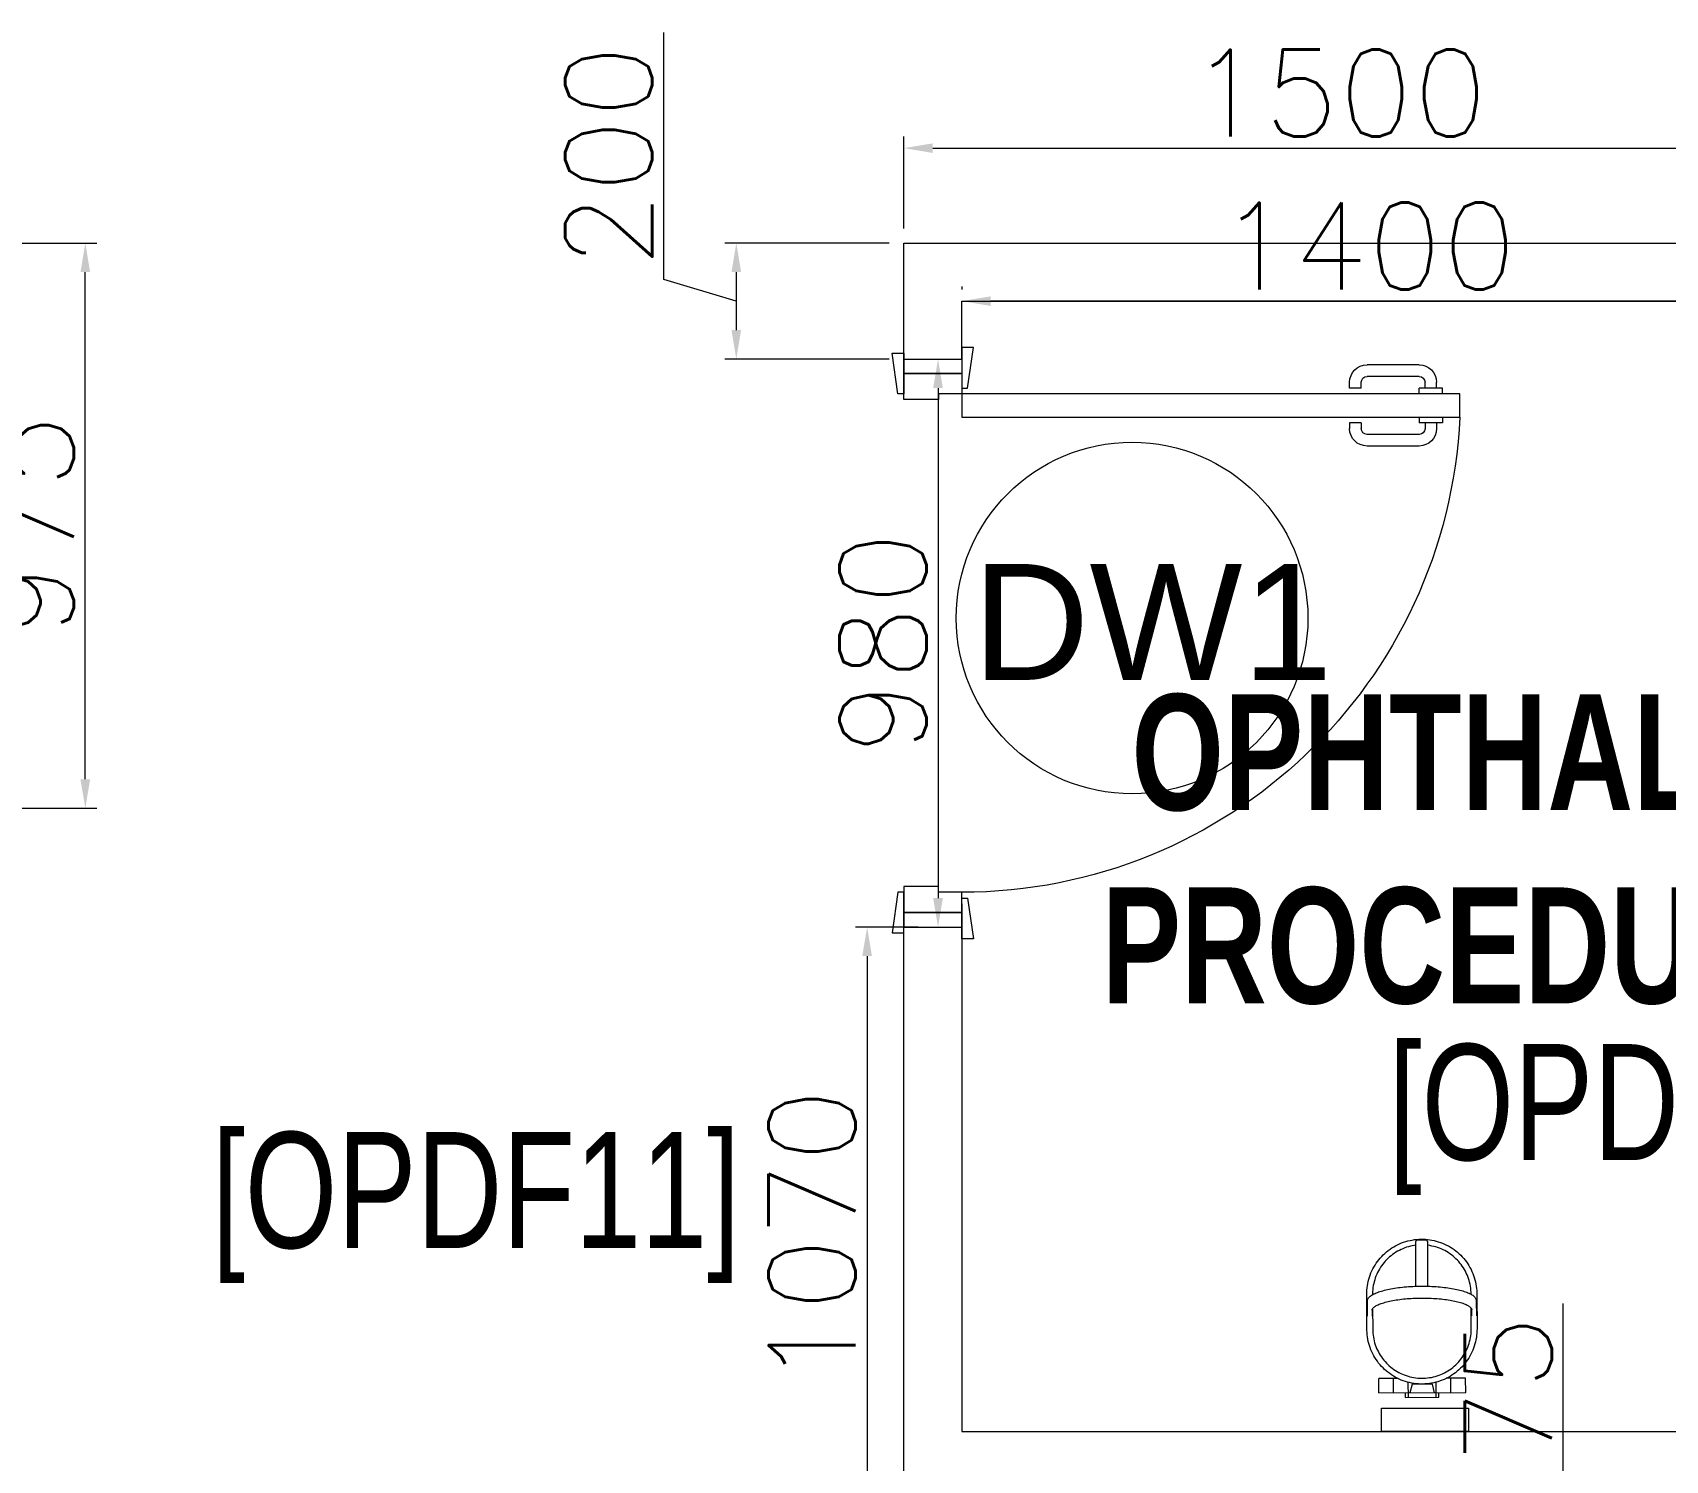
# Model space of a CAD drawing. Header units: millimetres. Extents: x -2143172 to 5255, y -610845 to 279739.
# Drawn here: x -1092660 to -1089843, y -586368 to -583905 of the extents above; entities that cross this region are included whole.
import ezdxf

# ---------------------------------------------------------------- set-up
doc = ezdxf.new("R2010")
doc.units = ezdxf.units.MM
doc.header["$LTSCALE"] = 30
doc.layers.get('0').update_dxf_attribs({"lineweight": 5})
doc.layers.get('Defpoints').update_dxf_attribs({"lineweight": 5})
for name, color, linetype, lineweight in [('72_EGR_BASE_TEXT', 7, 'Continuous', 5), ('dims.', 152, 'Continuous', 5), ('DTAG', 20, 'Continuous', 9), ('LOADING', 163, 'Continuous', 5), ('Walls', 32, 'Continuous', 5)]:
    doc.layers.add(name, color=color, linetype=linetype, lineweight=lineweight)
doc.layers.add('Wooden Joinery', color=7, linetype='Continuous', lineweight=5, true_color=0x521300)
doc.styles.add('SIMPLEX', font='SIMPLEX.shx', dxfattribs={"height": 150})
doc.styles.add('TTLB-A0-JeddahDP$0$swis721', font='swiss.ttf')
doc.styles.add('X3G_ENTITY_9EC9', font='swisscl.ttf', dxfattribs={"height": 0.2})
doc.styles.add('X3G_ENTITY_9F38', font='swisscl.ttf', dxfattribs={"height": 0.2})
doc.dimstyles.new('Buk', dxfattribs={"dimtxt": 150, "dimasz": 50, "dimexe": 20, "dimexo": 25, "dimgap": 20, "dimtad": 1, "dimdec": 0, "dimrnd": 5, "dimdsep": 46, "dimtxsty": 'SIMPLEX', "dimcen": 0, "dimdle": 20, "dimclrd": 256, "dimclre": 256, "dimclrt": 256, "dimadec": 0, "dimazin": 0, "dimtfac": 0.0075, "dimtdec": 0, "dimtmove": 1, "dimatfit": 2, "dimldrblk": 'ARCHTICK', "dimfxl": 1, "dimtolj": 1, "dimtzin": 0, "dimlwd": -1, "dimlwe": -1, "dimarcsym": 0})

# ---------------------------------------------------------------- blocks, each defined once
blk = doc.blocks.new('*D692')
at = {"layer": 'Defpoints', "color": 0, "transparency": 16777216}
for p in [(-1092957, -584268.1, 0.1), (-1092568.8, -584268.1), (-1092957, -585243.1, 0.1)]:
    blk.add_point(p, dxfattribs=at)
at = {"layer": 'dims.', "linetype": 'Continuous', "transparency": 16777216}
for p, q in [((-1092932, -584268.1), (-1092548.8, -584268.1)), ((-1092932, -585243.1), (-1092548.8, -585243.1))]:
    blk.add_line(p, q, dxfattribs=at)
at = {"layer": 'dims.', "transparency": 16777216}
blk.add_line((-1092568.8, -585193.1), (-1092568.8, -584318.1), dxfattribs=at)
for points in [[(-1092577.2, -584318.1), (-1092560.5, -584318.1), (-1092568.8, -584268.1)], [(-1092577.2, -585193.1), (-1092560.5, -585193.1), (-1092568.8, -585243.1)]]:
    blk.add_solid(points, dxfattribs=at)
at = {"layer": 'dims.', "transparency": 16777216, "insert": (-1092663.8, -584755.6), "char_height": 150, "attachment_point": 5, "rotation": 90, "style": 'SIMPLEX'}
blk.add_mtext('\\A1;975', dxfattribs=at)
blk = doc.blocks.new('_ArchTick')
at = {"color": 0, "linetype": 'ByBlock', "const_width": 0.15}
blk.add_lwpolyline([(-0.5, -0.5), (0.5, 0.5)], dxfattribs=at)
blk = doc.blocks.new('*D709')
at = {"layer": 'Defpoints', "color": 0, "transparency": 16777216}
for p in [(-1091157, -584268.1, 0.1), (-1091445.9, -584468.1), (-1091157, -584468.1, 0.1)]:
    blk.add_point(p, dxfattribs=at)
at = {"layer": 'dims.', "transparency": 16777216}
for p, q in [((-1091570.9, -584330.6), (-1091570.9, -583904.9)), ((-1091445.9, -584318.1), (-1091445.9, -584418.1)), ((-1091445.9, -584368.1), (-1091570.9, -584330.6))]:
    blk.add_line(p, q, dxfattribs=at)
at = {"layer": 'dims.', "linetype": 'Continuous', "transparency": 16777216}
for p, q in [((-1091182, -584268.1), (-1091465.9, -584268.1)), ((-1091182, -584468.1), (-1091465.9, -584468.1))]:
    blk.add_line(p, q, dxfattribs=at)
at = {"layer": 'dims.', "transparency": 16777216}
for points in [[(-1091454.2, -584318.1), (-1091437.6, -584318.1), (-1091445.9, -584268.1)], [(-1091454.2, -584418.1), (-1091437.6, -584418.1), (-1091445.9, -584468.1)]]:
    blk.add_solid(points, dxfattribs=at)
at = {"layer": 'dims.', "transparency": 16777216, "insert": (-1091665.9, -584117.8), "char_height": 150, "attachment_point": 5, "rotation": 90, "style": 'SIMPLEX'}
blk.add_mtext('\\A1;200', dxfattribs=at)
blk = doc.blocks.new('*D710')
at = {"layer": 'Defpoints', "color": 0, "transparency": 16777216}
for p in [(-1091107, -584468.1, 0.1), (-1091107, -585448.1, 0.1), (-1091097.9, -585448.1)]:
    blk.add_point(p, dxfattribs=at)
at = {"layer": 'dims.', "linetype": 'Continuous', "transparency": 16777216}
for p, q in [((-1091082, -584468.1), (-1091077.9, -584468.1)), ((-1091082, -585448.1), (-1091077.9, -585448.1))]:
    blk.add_line(p, q, dxfattribs=at)
at = {"layer": 'dims.', "transparency": 16777216}
blk.add_line((-1091097.9, -584518.1), (-1091097.9, -585398.1), dxfattribs=at)
for points in [[(-1091106.3, -584518.1), (-1091089.6, -584518.1), (-1091097.9, -584468.1)], [(-1091106.3, -585398.1), (-1091089.6, -585398.1), (-1091097.9, -585448.1)]]:
    blk.add_solid(points, dxfattribs=at)
at = {"layer": 'dims.', "transparency": 16777216, "insert": (-1091192.9, -584958.1), "char_height": 150, "attachment_point": 5, "rotation": 90, "style": 'SIMPLEX'}
blk.add_mtext('\\A1;980', dxfattribs=at)
blk = doc.blocks.new('*D246')
at = {"layer": 'Defpoints', "color": 0, "transparency": 16777216}
for p in [(-1091107, -585448.1, 0.1), (-1091220.2, -586518.1), (-1091107, -586518.1, 0.1)]:
    blk.add_point(p, dxfattribs=at)
at = {"layer": 'dims.', "linetype": 'Continuous', "transparency": 16777216}
for p, q in [((-1091132, -585448.1), (-1091240.2, -585448.1)), ((-1091132, -586518.1), (-1091240.2, -586518.1))]:
    blk.add_line(p, q, dxfattribs=at)
at = {"layer": 'dims.', "transparency": 16777216}
blk.add_line((-1091220.2, -585498.1), (-1091220.2, -586468.1), dxfattribs=at)
for points in [[(-1091228.6, -585498.1), (-1091211.9, -585498.1), (-1091220.2, -585448.1)], [(-1091228.6, -586468.1), (-1091211.9, -586468.1), (-1091220.2, -586518.1)]]:
    blk.add_solid(points, dxfattribs=at)
at = {"layer": 'dims.', "transparency": 16777216, "insert": (-1091315.2, -585983.1), "char_height": 150, "attachment_point": 5, "rotation": 90, "style": 'SIMPLEX'}
blk.add_mtext('\\A1;1070', dxfattribs=at)
blk = doc.blocks.new('*D248')
at = {"layer": 'Defpoints', "color": 0, "transparency": 16777216}
for p in [(-1091057, -586418.1, 0.1), (-1091057, -586793.1, 0.1), (-1090294.3, -586793.1)]:
    blk.add_point(p, dxfattribs=at)
at = {"layer": 'dims.', "transparency": 16777216}
for p, q in [((-1090019.3, -586523.1), (-1090019.3, -586097.4)), ((-1090294.3, -586468.1), (-1090294.3, -586743.1)), ((-1090294.3, -586605.6), (-1090019.3, -586523.1))]:
    blk.add_line(p, q, dxfattribs=at)
at = {"layer": 'dims.', "linetype": 'Continuous', "transparency": 16777216}
for p, q in [((-1091032, -586418.1), (-1090274.3, -586418.1)), ((-1091032, -586793.1), (-1090274.3, -586793.1))]:
    blk.add_line(p, q, dxfattribs=at)
at = {"layer": 'dims.', "transparency": 16777216}
for points in [[(-1090302.7, -586468.1), (-1090286, -586468.1), (-1090294.3, -586418.1)], [(-1090302.7, -586743.1), (-1090286, -586743.1), (-1090294.3, -586793.1)]]:
    blk.add_solid(points, dxfattribs=at)
at = {"layer": 'dims.', "transparency": 16777216, "insert": (-1090114.3, -586310.3), "char_height": 150, "attachment_point": 5, "rotation": 90, "style": 'SIMPLEX'}
blk.add_mtext('\\A1;375', dxfattribs=at)
blk = doc.blocks.new('*D258')
at = {"layer": 'Defpoints', "color": 0, "transparency": 16777216}
for p in [(-1091057, -584368.1, 0.1), (-1091057, -584368.1), (-1089657, -584368.1, 0.1)]:
    blk.add_point(p, dxfattribs=at)
at = {"layer": 'dims.', "linetype": 'Continuous', "transparency": 16777216}
for p, q in [((-1091057, -584343.1), (-1091057, -584348.1)), ((-1089657, -584393.1), (-1089657, -584388.1))]:
    blk.add_line(p, q, dxfattribs=at)
at = {"layer": 'dims.', "transparency": 16777216}
blk.add_line((-1089707, -584368.1), (-1091007, -584368.1), dxfattribs=at)
for points in [[(-1091007, -584359.8), (-1091007, -584376.5), (-1091057, -584368.1)], [(-1089707, -584359.8), (-1089707, -584376.5), (-1089657, -584368.1)]]:
    blk.add_solid(points, dxfattribs=at)
at = {"layer": 'dims.', "transparency": 16777216, "insert": (-1090357, -584273.1), "char_height": 150, "attachment_point": 5, "style": 'SIMPLEX'}
blk.add_mtext('\\A1;1400', dxfattribs=at)
blk = doc.blocks.new('*D259')
at = {"layer": 'Defpoints', "color": 0, "transparency": 16777216}
for p in [(-1089657, -584104.2), (-1091157, -584268.1, 0.1), (-1089657, -584268.1, 0.1)]:
    blk.add_point(p, dxfattribs=at)
at = {"layer": 'dims.', "linetype": 'Continuous', "transparency": 16777216}
for p, q in [((-1091157, -584243.1), (-1091157, -584084.2)), ((-1089657, -584243.1), (-1089657, -584084.2))]:
    blk.add_line(p, q, dxfattribs=at)
at = {"layer": 'dims.', "transparency": 16777216}
blk.add_line((-1091107, -584104.2), (-1089707, -584104.2), dxfattribs=at)
for points in [[(-1091107, -584095.9), (-1091107, -584112.5), (-1091157, -584104.2)], [(-1089707, -584095.9), (-1089707, -584112.5), (-1089657, -584104.2)]]:
    blk.add_solid(points, dxfattribs=at)
at = {"layer": 'dims.', "transparency": 16777216, "insert": (-1090407, -584009.2), "char_height": 150, "attachment_point": 5, "style": 'SIMPLEX'}
blk.add_mtext('\\A1;1500', dxfattribs=at)
blk = doc.blocks.new('A$C72370EFE')
at = {"layer": 'Wooden Joinery'}
for p, q in [((-0.01, -0.04), (-0.02, -0.04)), ((-0.01, -0.03), (-0.01, -0.07)), ((0, -0.03), (-0.01, -0.03)), ((0.04, -0.03), (0.05, -0.03)), ((0.05, -0.03), (0.05, -0.07)), ((0.05, -0.04), (0.06, -0.04)), ((-0.05, -0.07), (-0.05, -0.16)), ((-0.03, -0.07), (-0.03, -0.16)), ((-0.01, -0.06), (-0.02, -0.06)), ((0, -0.07), (-0.01, -0.07)), ((0.04, -0.07), (0.05, -0.07)), ((0.05, -0.06), (0.06, -0.06)), ((0.07, -0.07), (0.07, -0.16)), ((0.09, -0.07), (0.09, -0.16)), ((-0.01, -0.17), (-0.02, -0.17)), ((-0.01, -0.19), (-0.02, -0.19)), ((-0.01, -0.17), (-0.01, -0.19)), ((0.05, -0.17), (0.06, -0.17)), ((0.05, -0.17), (0.05, -0.19)), ((0.05, -0.19), (0.06, -0.19))]:
    blk.add_line(p, q, dxfattribs=at)
for centre, radius, start, end in [((-0.02, -0.07), 0.03, 90, 180), ((0.06, -0.07), 0.03, 0, 90), ((-0.02, -0.07), 0.01, 90, 180), ((0.06, -0.07), 0.01, 0, 90), ((-0.02, -0.16), 0.03, 180, 270), ((-0.02, -0.16), 0.01, 180, 270), ((0.06, -0.16), 0.01, 270, 0), ((0.06, -0.16), 0.03, 270, 0)]:
    blk.add_arc(centre, radius, start, end, dxfattribs=at)
blk = doc.blocks.new('A$C5DAD61B4')
at = {"layer": 'Wooden Joinery'}
for points in [[(80, 959.1), (80, 969.1), (10, 979.1), (10, 959.1)], [(940, 959.1), (940, 969.1), (1010, 979.1), (1010, 959.1)], [(70, 859.1), (70, 849.1), (0, 839.1), (0, 859.1)], [(120, 859.1), (120, 0), (80, 0), (80, 859.1)], [(950, 859.1), (950, 849.1), (1020, 839.1), (1020, 859.1)]]:
    blk.add_lwpolyline(points, close=True, dxfattribs=at)
for points in [[(45, 859.1), (45, 959.1), (20, 959.1), (20, 859.1), (45, 859.1)], [(45, 859.1), (80, 859.1), (80, 899.1), (90, 899.1), (90, 959.1), (45, 959.1), (45, 859.1)], [(975, 859.1), (940, 859.1), (940, 899.1), (930, 899.1), (930, 959.1), (975, 959.1), (975, 859.1)], [(975, 859.1), (975, 959.1), (1000, 959.1), (1000, 859.1), (975, 859.1)]]:
    blk.add_lwpolyline(points, dxfattribs=at)
blk.add_arc((80, 859.1), 860, 272.666, 0, dxfattribs=at)
at = {"layer": 'Wooden Joinery', "xscale": 999.9999999998854, "yscale": 999.9999999998854, "zscale": 999.9999999998854, "rotation": 180}
blk.add_blockref('A$C72370EFE', (120, 0), dxfattribs=at)
blk = doc.blocks.new('A$C164D1FF0')
at = {"layer": 'DTAG'}
blk.add_circle((0, 0), 303.3, dxfattribs=at)
at = {"layer": 'DTAG', "insert": (-275.2, 93.3), "char_height": 200, "width": 6547.939, "attachment_point": 1, "style": 'TTLB-A0-JeddahDP$0$swis721'}
blk.add_mtext('DW1', dxfattribs=at)
blk = doc.blocks.new('ME12818-P')
for p, q in [((-0.0262, 0.1712), (0.0316, 0.1712)), ((-0.0262, 0.1712), (-0.0262, 0.1635)), ((-0.0212, 0.1712), (-0.0212, 0.145)), ((0.0266, 0.1712), (0.0266, 0.145)), ((0.0316, 0.1712), (0.0316, 0.1635)), ((-0.0723, 0.1635), (0.0777, 0.1635)), ((-0.0723, 0.1635), (-0.0723, 0.1385)), ((-0.0468, 0.1635), (-0.0468, 0.1385)), ((-0.0148, 0.1485), (-0.0184, 0.1635)), ((0.0202, 0.1485), (-0.0148, 0.1485)), ((-0.0123, 0.1485), (-0.0123, 0.1471)), ((0.0177, 0.1471), (0.0177, 0.1485)), ((0.0238, 0.1635), (0.0202, 0.1485)), ((0.0521, 0.1635), (0.0521, 0.1385)), ((0.0777, 0.1635), (0.0777, 0.1385)), ((-0.0389, 0.1385), (-0.0723, 0.1385)), ((0.0777, 0.1385), (0.0442, 0.1385)), ((-0.0923, 0.0534), (-0.0923, -0.0066)), ((-0.0913, 0.0311), (-0.0913, 0.0053)), ((-0.0833, 0.0208), (-0.0833, 0.0311)), ((-0.0823, 0.018), (-0.0823, 0.0534)), ((0.0877, 0.0534), (0.0877, 0.018)), ((0.0887, 0.0311), (0.0887, 0.0208)), ((0.0967, 0.0053), (0.0967, 0.0311)), ((0.0977, -0.0066), (0.0977, 0.0534)), ((-0.0823, -0.0066), (-0.0823, -0.006)), ((-0.0053, -0.0205), (0.0107, -0.0205)), ((0.0877, -0.0061), (0.0877, -0.0066)), ((-0.0053, -0.0996), (-0.0058, -0.0996)), ((0.0107, -0.0996), (-0.0053, -0.0996)), ((0.0111, -0.0996), (0.0107, -0.0996))]:
    blk.add_line(p, q)
at = {"flags": 128}
for points in [[(0.0977, 0.0534), (0.0976, 0.0572), (0.0974, 0.061), (0.097, 0.0648), (0.0965, 0.0685), (0.0958, 0.0723), (0.095, 0.076), (0.094, 0.0796), (0.0929, 0.0833), (0.0916, 0.0869), (0.0902, 0.0904), (0.0886, 0.0939), (0.087, 0.0973), (0.0851, 0.1006), (0.0832, 0.1038), (0.0811, 0.107), (0.0789, 0.1101), (0.0766, 0.1131), (0.0741, 0.116), (0.0716, 0.1188), (0.0689, 0.1215), (0.0661, 0.1241), (0.0632, 0.1266), (0.0602, 0.129), (0.0572, 0.1312), (0.054, 0.1333), (0.0508, 0.1353), (0.0475, 0.1372), (0.0441, 0.1389), (0.0406, 0.1405), (0.0371, 0.1419), (0.0335, 0.1432), (0.0299, 0.1444), (0.0263, 0.1454), (0.0226, 0.1463), (0.0188, 0.147), (0.0151, 0.1476), (0.0113, 0.148), (0.0075, 0.1483), (0.0037, 0.1484), (-0.0001, 0.1483), (-0.0039, 0.1482), (-0.0077, 0.1478), (-0.0114, 0.1473), (-0.0152, 0.1467), (-0.0189, 0.1459), (-0.0226, 0.145), (-0.0262, 0.1439), (-0.0298, 0.1427), (-0.0334, 0.1413), (-0.0368, 0.1398), (-0.0403, 0.1381), (-0.0436, 0.1363), (-0.0469, 0.1344), (-0.0501, 0.1324), (-0.0532, 0.1302), (-0.0562, 0.1279), (-0.0592, 0.1255), (-0.062, 0.1229), (-0.0647, 0.1203), (-0.0674, 0.1176), (-0.0699, 0.1147), (-0.0723, 0.1118), (-0.0745, 0.1087), (-0.0767, 0.1056), (-0.0787, 0.1024), (-0.0806, 0.0991), (-0.0824, 0.0957), (-0.084, 0.0923), (-0.0855, 0.0888), (-0.0868, 0.0852), (-0.088, 0.0816), (-0.0891, 0.078), (-0.09, 0.0743), (-0.0907, 0.0705), (-0.0914, 0.0668), (-0.0918, 0.063), (-0.0921, 0.0592), (-0.0923, 0.0554), (-0.0923, 0.0534)], [(-0.0823, 0.0534), (-0.0822, 0.0568), (-0.082, 0.0602), (-0.0817, 0.0636), (-0.0812, 0.0669), (-0.0806, 0.0703), (-0.0799, 0.0736), (-0.079, 0.0769), (-0.078, 0.0801), (-0.0769, 0.0833), (-0.0756, 0.0865), (-0.0742, 0.0896), (-0.0727, 0.0926), (-0.0711, 0.0956), (-0.0693, 0.0985), (-0.0675, 0.1014), (-0.0655, 0.1041), (-0.0634, 0.1068), (-0.0612, 0.1094), (-0.0589, 0.1119), (-0.0565, 0.1144), (-0.054, 0.1167), (-0.0515, 0.1189), (-0.0488, 0.121), (-0.0461, 0.123), (-0.0432, 0.1249), (-0.0403, 0.1267), (-0.0374, 0.1284), (-0.0343, 0.1299), (-0.0313, 0.1313), (-0.0281, 0.1326), (-0.0249, 0.1338), (-0.0217, 0.1348), (-0.0184, 0.1357), (-0.0151, 0.1365), (-0.0118, 0.1371), (-0.0084, 0.1377), (-0.005, 0.138), (-0.0016, 0.1383), (0.0018, 0.1384), (0.0052, 0.1383), (0.0086, 0.1382), (0.012, 0.1379), (0.0153, 0.1374), (0.0187, 0.1369), (0.022, 0.1362), (0.0253, 0.1353), (0.0286, 0.1344), (0.0318, 0.1333), (0.0349, 0.132), (0.0381, 0.1307), (0.0411, 0.1292), (0.0441, 0.1276), (0.0471, 0.1259), (0.0499, 0.1241), (0.0527, 0.1221), (0.0554, 0.1201), (0.058, 0.1179), (0.0606, 0.1156), (0.063, 0.1133), (0.0654, 0.1108), (0.0676, 0.1082), (0.0698, 0.1056), (0.0718, 0.1029), (0.0737, 0.1001), (0.0755, 0.0972), (0.0772, 0.0943), (0.0788, 0.0912), (0.0803, 0.0882), (0.0816, 0.085), (0.0828, 0.0819), (0.0839, 0.0786), (0.0848, 0.0754), (0.0856, 0.0721), (0.0863, 0.0687), (0.0868, 0.0654), (0.0873, 0.062), (0.0875, 0.0586), (0.0877, 0.0552), (0.0877, 0.0534)], [(-0.0913, 0.0053), (-0.0912, 0.004), (-0.0909, 0.0028), (-0.0905, 0.0016), (-0.0898, 0.0005), (-0.089, -0.0007), (-0.0881, -0.0017), (-0.0871, -0.0028), (-0.0859, -0.0038), (-0.0845, -0.0047), (-0.0831, -0.0057), (-0.0815, -0.0066), (-0.0798, -0.0075), (-0.078, -0.0083), (-0.076, -0.0092), (-0.0739, -0.01), (-0.0718, -0.0108), (-0.0695, -0.0116), (-0.067, -0.0123), (-0.0645, -0.013), (-0.0619, -0.0137), (-0.0592, -0.0144), (-0.0563, -0.015), (-0.0534, -0.0156), (-0.0504, -0.0162), (-0.0473, -0.0167), (-0.0442, -0.0172), (-0.0409, -0.0177), (-0.0376, -0.0181), (-0.0343, -0.0185), (-0.0308, -0.0189), (-0.0274, -0.0192), (-0.0238, -0.0195), (-0.0203, -0.0198), (-0.0167, -0.02), (-0.013, -0.0202), (-0.0094, -0.0203), (-0.0057, -0.0204), (-0.002, -0.0205), (0.0017, -0.0205), (0.0054, -0.0205), (0.0091, -0.0204), (0.0128, -0.0204), (0.0164, -0.0202), (0.0201, -0.0201), (0.0237, -0.0199), (0.0273, -0.0196), (0.0309, -0.0194), (0.0344, -0.0191), (0.0378, -0.0187), (0.0412, -0.0183), (0.0446, -0.0179), (0.0478, -0.0175), (0.051, -0.017), (0.0542, -0.0165), (0.0572, -0.0159), (0.0602, -0.0153), (0.063, -0.0147), (0.0658, -0.0141), (0.0685, -0.0134), (0.0711, -0.0127), (0.0735, -0.012), (0.0759, -0.0112), (0.0782, -0.0104), (0.0803, -0.0096), (0.0823, -0.0088), (0.0842, -0.008), (0.086, -0.0071), (0.0876, -0.0062), (0.0892, -0.0052), (0.0906, -0.0043), (0.0918, -0.0033), (0.093, -0.0023), (0.094, -0.0012), (0.0948, -0.0002), (0.0955, 0.001), (0.0961, 0.0022), (0.0965, 0.0034), (0.0967, 0.0046), (0.0967, 0.0053)], [(-0.0833, 0.0208), (-0.0833, 0.0202), (-0.0831, 0.0195), (-0.0829, 0.0189), (-0.0825, 0.0182), (-0.082, 0.0175), (-0.0813, 0.0167), (-0.0805, 0.016), (-0.0796, 0.0152), (-0.0785, 0.0144), (-0.0773, 0.0136), (-0.076, 0.0128), (-0.0745, 0.012), (-0.0729, 0.0113), (-0.0711, 0.0105), (-0.0692, 0.0098), (-0.0672, 0.009), (-0.0651, 0.0083), (-0.0629, 0.0077), (-0.0606, 0.007), (-0.0581, 0.0064), (-0.0556, 0.0057), (-0.053, 0.0052), (-0.0502, 0.0046), (-0.0474, 0.0041), (-0.0445, 0.0036), (-0.0416, 0.0031), (-0.0385, 0.0027), (-0.0354, 0.0022), (-0.0322, 0.0019), (-0.029, 0.0015), (-0.0257, 0.0012), (-0.0224, 0.0009), (-0.019, 0.0007), (-0.0156, 0.0005), (-0.0122, 0.0003), (-0.0087, 0.0002), (-0.0052, 0.0001), (-0.0017, 0), (0.0017, 0), (0.0052, 0), (0.0087, 0), (0.0122, 0.0001), (0.0157, 0.0002), (0.0191, 0.0004), (0.0226, 0.0006), (0.026, 0.0008), (0.0293, 0.0011), (0.0326, 0.0014), (0.0359, 0.0017), (0.0391, 0.002), (0.0422, 0.0024), (0.0453, 0.0029), (0.0483, 0.0033), (0.0513, 0.0038), (0.0541, 0.0043), (0.0569, 0.0049), (0.0596, 0.0054), (0.0622, 0.006), (0.0647, 0.0067), (0.067, 0.0073), (0.0693, 0.008), (0.0715, 0.0087), (0.0736, 0.0094), (0.0755, 0.0101), (0.0773, 0.0109), (0.079, 0.0116), (0.0806, 0.0124), (0.082, 0.0132), (0.0833, 0.014), (0.0844, 0.0147), (0.0854, 0.0155), (0.0863, 0.0163), (0.087, 0.0171), (0.0876, 0.0178), (0.0881, 0.0185), (0.0884, 0.0192), (0.0886, 0.0198), (0.0887, 0.0204), (0.0887, 0.0208)], [(-0.0923, -0.0066), (-0.0922, -0.0104), (-0.092, -0.0142), (-0.0916, -0.018), (-0.0911, -0.0217), (-0.0904, -0.0255), (-0.0896, -0.0292), (-0.0886, -0.0329), (-0.0875, -0.0365), (-0.0862, -0.0401), (-0.0848, -0.0436), (-0.0833, -0.0471), (-0.0816, -0.0505), (-0.0797, -0.0538), (-0.0778, -0.0571), (-0.0757, -0.0603), (-0.0735, -0.0633), (-0.0712, -0.0663), (-0.0687, -0.0693), (-0.0662, -0.0721), (-0.0635, -0.0748), (-0.0607, -0.0774), (-0.0578, -0.0798), (-0.0549, -0.0822), (-0.0518, -0.0844), (-0.0486, -0.0866), (-0.0454, -0.0885), (-0.0421, -0.0904), (-0.0387, -0.0921), (-0.0352, -0.0937), (-0.0317, -0.0952), (-0.0282, -0.0965), (-0.0245, -0.0976), (-0.0209, -0.0986), (-0.0172, -0.0995), (-0.0135, -0.1002), (-0.0097, -0.1008), (-0.0059, -0.1012), (-0.0021, -0.1015), (0.0017, -0.1016), (0.0055, -0.1016), (0.0093, -0.1014), (0.013, -0.101), (0.0168, -0.1006), (0.0206, -0.0999), (0.0243, -0.0991), (0.028, -0.0982), (0.0316, -0.0971), (0.0352, -0.0959), (0.0387, -0.0945), (0.0422, -0.093), (0.0456, -0.0913), (0.049, -0.0896), (0.0523, -0.0876), (0.0555, -0.0856), (0.0586, -0.0834), (0.0616, -0.0811), (0.0646, -0.0787), (0.0674, -0.0762), (0.0701, -0.0735), (0.0727, -0.0708), (0.0753, -0.0679), (0.0776, -0.065), (0.0799, -0.0619), (0.0821, -0.0588), (0.0841, -0.0556), (0.086, -0.0523), (0.0878, -0.0489), (0.0894, -0.0455), (0.0909, -0.042), (0.0922, -0.0384), (0.0934, -0.0348), (0.0945, -0.0312), (0.0954, -0.0275), (0.0961, -0.0238), (0.0967, -0.02), (0.0972, -0.0162), (0.0975, -0.0125), (0.0977, -0.0087), (0.0977, -0.0066)], [(-0.0073, -0.091), (-0.0099, -0.0907), (-0.0133, -0.0901), (-0.0166, -0.0894), (-0.0199, -0.0886), (-0.0232, -0.0876), (-0.0264, -0.0865), (-0.0296, -0.0853), (-0.0327, -0.0839), (-0.0357, -0.0824), (-0.0387, -0.0808), (-0.0417, -0.0791), (-0.0445, -0.0773), (-0.0473, -0.0753), (-0.05, -0.0733), (-0.0527, -0.0711), (-0.0552, -0.0689), (-0.0576, -0.0665), (-0.06, -0.064), (-0.0622, -0.0615), (-0.0644, -0.0588), (-0.0664, -0.0561), (-0.0683, -0.0533), (-0.0701, -0.0504), (-0.0718, -0.0475), (-0.0734, -0.0445), (-0.0749, -0.0414), (-0.0762, -0.0383), (-0.0774, -0.0351), (-0.0785, -0.0319), (-0.0794, -0.0286), (-0.0802, -0.0253), (-0.0809, -0.022), (-0.0815, -0.0186), (-0.0819, -0.0152), (-0.0821, -0.0118), (-0.0823, -0.0084), (-0.0823, -0.0066)], [(-0.0073, -0.0204), (-0.0073, -0.0976)], [(0.0877, -0.0066), (0.0876, -0.01), (0.0874, -0.0134), (0.0871, -0.0168), (0.0866, -0.0202), (0.086, -0.0235), (0.0853, -0.0268), (0.0844, -0.0301), (0.0834, -0.0334), (0.0822, -0.0366), (0.081, -0.0397), (0.0796, -0.0428), (0.0781, -0.0459), (0.0765, -0.0488), (0.0747, -0.0518), (0.0728, -0.0546), (0.0709, -0.0574), (0.0688, -0.0601), (0.0666, -0.0627), (0.0643, -0.0652), (0.0619, -0.0676), (0.0594, -0.0699), (0.0569, -0.0721), (0.0542, -0.0742), (0.0514, -0.0762), (0.0486, -0.0781), (0.0457, -0.0799), (0.0428, -0.0816), (0.0397, -0.0831), (0.0366, -0.0845), (0.0335, -0.0858), (0.0303, -0.087), (0.0271, -0.088), (0.0238, -0.089), (0.0205, -0.0897), (0.0171, -0.0904), (0.0138, -0.0909), (0.0127, -0.091)], [(0.0127, -0.0976), (0.0127, -0.0204)], [(-0.0059, -0.0995), (-0.0062, -0.0994), (-0.0066, -0.0992), (-0.0069, -0.0989), (-0.0071, -0.0985), (-0.0073, -0.0981), (-0.0073, -0.0976)], [(0.0127, -0.0976), (0.0126, -0.0981), (0.0125, -0.0985), (0.0123, -0.0989), (0.0119, -0.0992), (0.0116, -0.0994), (0.0113, -0.0995)]]:
    blk.add_lwpolyline(points, dxfattribs=at)
for centre, major_axis, start_param, end_param in [((-0.0053, -0.02), (0.002, 0), 3.665191, 4.712389), ((0.0107, -0.02), (-0.002, 0), 1.570796, 2.617994)]:
    blk.add_ellipse(centre, major_axis=major_axis, ratio=0.262075, start_param=start_param, end_param=end_param)

msp = doc.modelspace()

# ---------------------------------------------------------------- linework, layer by layer
at = {"layer": 'LOADING', "extrusion": (4.6879e-08, -1.66552e-10, 1), "elevation": 0.1}
msp.add_lwpolyline([(-1090332.9, -586278.1), (-1090182.9, -586278.1), (-1090182.9, -586318.1), (-1090332.9, -586318.1)], close=True, dxfattribs=at)
at = {"layer": 'Walls'}
for p, q in [((-1091157, -584268.1, 0.2), (-1084017.4, -584268.1, 0.2)), ((-1091157, -584468.1, 0.2), (-1091157, -584268.1, 0.2)), ((-1091057, -584368.1, 0.2), (-1087057, -584368.1, 0.2)), ((-1091057, -584468.1, 0.2), (-1091057, -584368.1, 0.2)), ((-1091157, -584468.1, 0.2), (-1091057, -584468.1, 0.2)), ((-1091157, -586518.1, 0.2), (-1091157, -585408.1, 0.2)), ((-1091057, -585408.1, 0.2), (-1091057, -586318.1, 0.2)), ((-1091157, -585448.1, 0.2), (-1091057, -585448.1, 0.2)), ((-1091057, -586318.1, 0.2), (-1087057, -586318.1, 0.2))]:
    msp.add_line(p, q, dxfattribs=at)

# ---------------------------------------------------------------- block references
at = {"layer": 'DTAG'}
msp.add_blockref('A$C164D1FF0', (-1090763.2, -584914.9, -0.1), dxfattribs=at)
at = {"layer": 'LOADING', "extrusion": (4.73306e-08, -1.44096e-21, 1), "xscale": -1000, "yscale": 999.9999999999999, "zscale": 999.9999999999999, "rotation": 180.2454464877884}
msp.add_blockref('ME12818-P', (-1090266.1, -586088.1, 0.1), dxfattribs=at)
at = {"layer": 'Wooden Joinery', "xscale": -1, "rotation": 90}
msp.add_blockref('A$C5DAD61B4', (-1090197.9, -584448.1, 0.2), dxfattribs=at)

# ---------------------------------------------------------------- texts
at = {"layer": '72_EGR_BASE_TEXT', "insert": (-1089813.2, -585046.3, 0.2), "char_height": 200, "width": 2718.422, "attachment_point": 2, "style": 'X3G_ENTITY_9EC9'}
msp.add_mtext('{\\fSwis721 LtCn BT|b1|i0|c0|p34;OPHTHALMOLOGY PROCEDURE ROOM}', dxfattribs=at)
at = {"layer": '72_EGR_BASE_TEXT', "char_height": 200, "attachment_point": 2, "style": 'X3G_ENTITY_9F38'}
for s, insert in [('[OPDF12]', (-1089865.2, -585650, 0.2)), ('[OPDF11]', (-1091895, -585801.7, 0.2))]:
    msp.add_mtext(s, dxfattribs=dict(at, insert=insert))

# ---------------------------------------------------------------- dimensions: what is measured, and where the dimension line sits
at = {"layer": 'dims.'}
for base, p1, p2, picture, middle in [((-1091445.9, -584468.1, 0.1), (-1091157, -584268.1, 0.2), (-1091157, -584468.1, 0.2), '*D709', (-1091665.9, -584310.6, 0.1)), ((-1092568.8, -584268.1, 0.1), (-1092957, -585243.1, 0.2), (-1092957, -584268.1, 0.2), '*D692', (-1092663.8, -584755.6, 0.1)), ((-1091097.9, -585448.1, 0.1), (-1091107, -584468.1, 0.2), (-1091107, -585448.1, 0.2), '*D710', (-1091192.9, -584958.1, 0.1)), ((-1091220.2, -586518.1, 0.1), (-1091107, -585448.1, 0.2), (-1091107, -586518.1, 0.2), '*D246', (-1091315.2, -585983.1, 0.1))]:
    dim = msp.add_linear_dim(base=base, p1=p1, p2=p2, angle=90, dimstyle='Buk', dxfattribs=at)
    dim.commit()
    dim.dimension.update_dxf_attribs({"geometry": picture, "text_midpoint": middle})
for base, p1, p2, picture, middle in [((-1089657, -584104.2, 0.1), (-1091157, -584268.1, 0.2), (-1089657, -584268.1, 0.2), '*D259', (-1090407, -584009.2, 0.1)), ((-1091057, -584368.1, 0.1), (-1089657, -584368.1, 0.2), (-1091057, -584368.1, 0.2), '*D258', (-1090357, -584273.1, 0.1))]:
    dim = msp.add_linear_dim(base=base, p1=p1, p2=p2, dimstyle='Buk', dxfattribs=at)
    dim.commit()
    dim.dimension.update_dxf_attribs({"geometry": picture, "text_midpoint": middle})
dim = msp.add_aligned_dim(p1=(-1091057, -586418.1, 0.2), p2=(-1091057, -586793.1, 0.2), distance=762.7, dimstyle='Buk', dxfattribs=at)
dim.commit()
dim.dimension.update_dxf_attribs({"geometry": '*D248', "text_midpoint": (-1090114.3, -586503.1, 0.1)})

doc.saveas('drawing.dxf')
